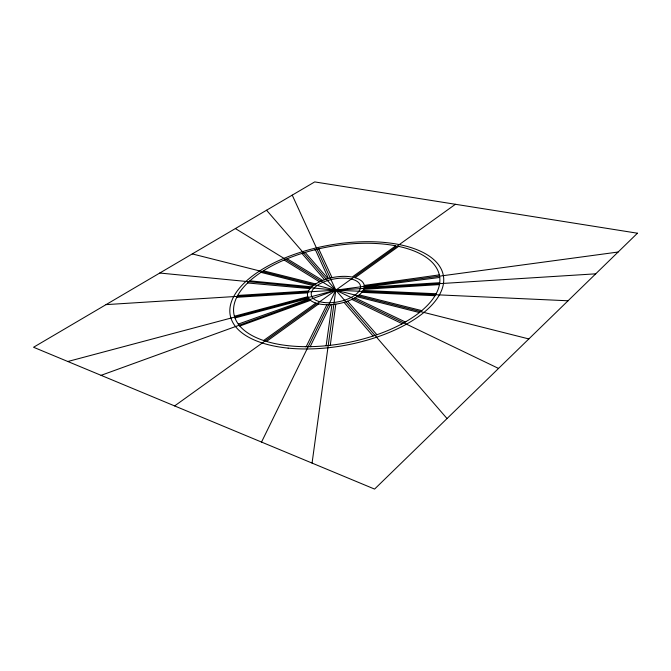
<?xml version="1.0" encoding="UTF-8"?>
<svg xmlns="http://www.w3.org/2000/svg" width="671" height="671" viewBox="0 0 671 671"><rect width="100%" height="100%" fill="white"/><g stroke="black" fill="none" stroke-linecap="round" stroke-linejoin="round"><path stroke-width="1.01" d="M330.283 345.305L335.794 304.131M312.065 463.082L335.81 290.174L292.229 195.135M326.14 345.75L331.944 304.559M330.577 304.651L310.17 346.664L311.05 346.639M261.531 442.063L335.81 290.174L618.125 252.028M326.852 304.726L306.186 346.689L305.322 346.681M247.607 282.961L310.036 288.656M250.3 280.478L249.88 280.847L311.789 286.844M174.636 405.921L455.408 204.286M266.521 341.438L318.742 303.862M355.06 277.727L398.608 246.383L399.22 246.517M263.619 340.516L315.848 303.082M395.135 245.695L395.773 245.812L352.183 277.048A28.803 13.395 -10.6 0 0 307.704 292.866L236.729 297.295M405.98 321.594L405.309 321.979L354.917 297.849M401.493 324.085L402.197 323.716L351.898 299.425M101.078 375.332L335.81 290.174L568.043 300.776M310.505 300.348L239.807 326.022L240.109 326.366M309.029 298.897L238.289 324.093M234.422 316.226L307.796 296.708M67.83 361.501L335.81 290.174L498.536 368.429M234.984 317.953L308.618 298.343M314.632 249.822L315.362 249.637L328.471 278.507M319.455 248.673L318.717 248.84L332.053 277.643M364.227 285.435L439.295 274.892M364.252 287.23L439.723 277.442M237.693 295.458L308.442 290.996M364.21 287.473L439.715 282.709M106.043 304.626L595.722 273.827M363.665 289.335L439.43 284.596M363.12 290.442L436.125 293.747M361.795 292.338L435.001 295.718M159.765 273.03L335.81 290.174L235.387 228.559M263.393 270.79L315.664 283.942M359.211 294.896L421.757 310.631M192.275 253.915L528.832 338.939M260.969 272.359L313.248 285.62M356.813 296.674L419.409 312.552M287.121 258.763L322.642 280.453M284.135 260.012L319.513 281.82M305.154 252.422L328.01 278.641M347.653 301.178L376.901 334.728M266.555 210.233L447.037 418.553M301.916 253.42L324.571 279.732M344.047 302.353L373.042 336.02M355.043 277.719A28.803 13.395 -10.6 0 1 345.624 301.875A28.803 13.395 -10.6 0 1 307.704 292.866M398.608 246.383A104.55 48.84 -10.6 0 1 378.293 334.233A104.55 48.84 -10.6 0 1 234.045 305.07A104.55 48.84 -10.6 0 1 395.773 245.812M637.45 233.214L374.586 489.084L33.55 347.251L314.707 181.916L637.45 233.214M288.127 348.123A108.408 50.669 -10.6 0 0 443.598 277.182A108.408 50.669 -10.6 0 0 278.599 260.683A108.408 50.669 -10.6 0 0 288.127 348.123M323.959 302.495A25.003 11.625 -10.6 0 0 360.52 286.626A25.003 11.625 -10.6 0 0 323.112 282.223A25.003 11.625 -10.6 0 0 323.959 302.495"/></g></svg>
